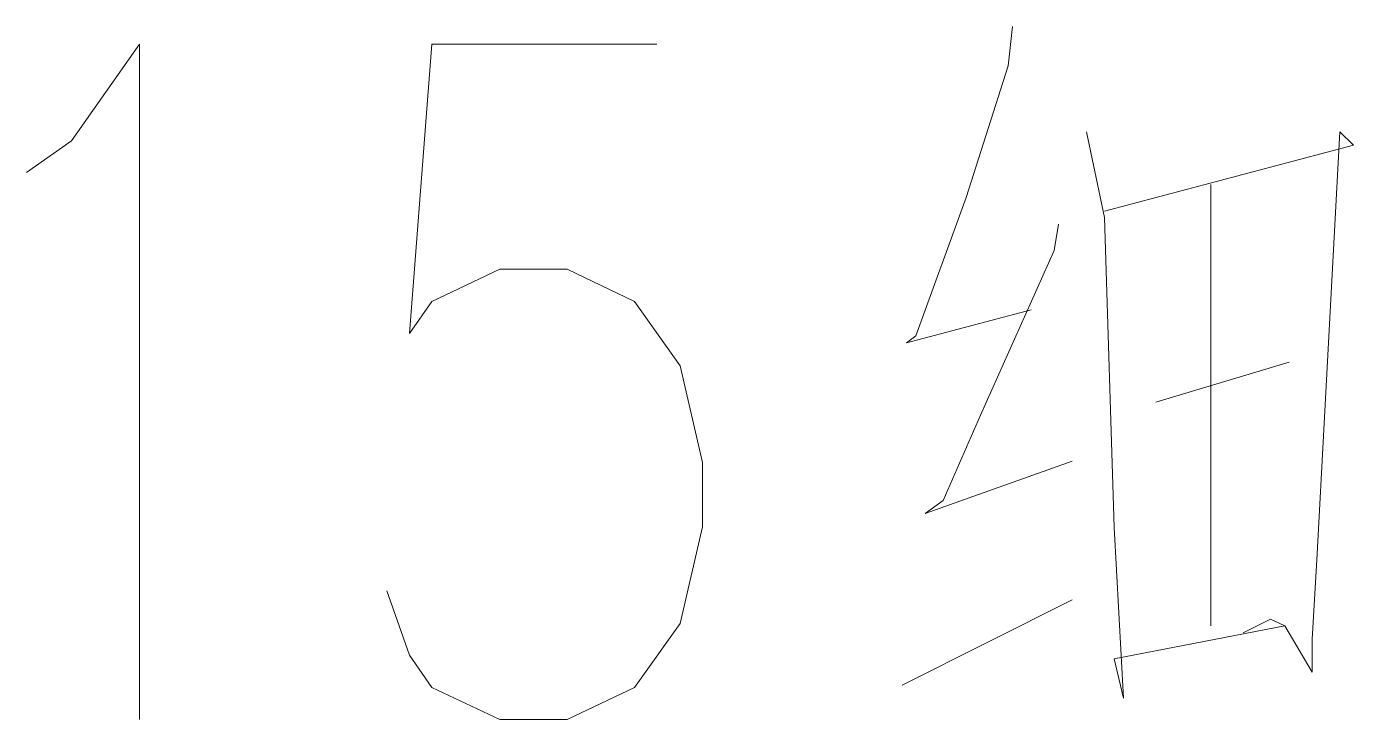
# Model space of a CAD drawing. Header units: millimetres. Extents: x 0 to 586, y 0 to 414.
# Drawn here: x 520.61 to 528.12, y 92.19 to 96.11 of the extents above; entities that cross this region are included whole.
import ezdxf

# ---------------------------------------------------------------- set-up
doc = ezdxf.new("R2010")
doc.units = ezdxf.units.MM

msp = doc.modelspace()

# ---------------------------------------------------------------- linework, layer by layer
at = {"color": 0, "lineweight": 0}
for points in [[(526.189222, 96.114306), (526.164528, 95.892056), (525.928167, 95.147694), (525.642417, 94.364528), (525.5895, 94.325722), (526.295056, 94.512694)], [(520.611806, 95.288806), (520.865806, 95.468722), (521.250333, 96.015528), (521.250333, 92.194944)], [(524.178389, 96.015528), (522.904861, 96.015528), (522.777861, 94.378639), (522.904861, 94.558556), (523.289389, 94.742), (523.670389, 94.742), (524.051389, 94.558556), (524.308917, 94.195194), (524.435917, 93.648389), (524.435917, 93.285028), (524.308917, 92.738222), (524.051389, 92.374861), (523.670389, 92.194944), (523.289389, 92.194944), (522.904861, 92.374861), (522.777861, 92.558306), (522.650861, 92.921667)], [(526.609028, 95.518111), (526.711333, 95.034806), (526.76425, 93.2815), (526.817167, 92.314889), (526.76425, 92.537139), (527.730861, 92.724111), (527.649722, 92.762917), (527.4945, 92.685306)], [(526.711333, 95.070083), (528.118917, 95.444028), (528.041306, 95.518111), (527.910778, 93.098056), (527.886083, 92.650028), (527.886083, 92.463056), (527.730861, 92.724111)], [(527.311056, 92.724111), (527.311056, 95.221778)], [(526.450278, 94.996), (526.425583, 94.847833), (526.009306, 93.9165), (525.797639, 93.433194), (525.695333, 93.359111), (526.527889, 93.655444)], [(527.000611, 93.990583), (527.755556, 94.216361)], [(525.564806, 92.388972), (526.527889, 92.872278)]]:
    msp.add_lwpolyline(points, dxfattribs=at)

doc.saveas('drawing.dxf')
